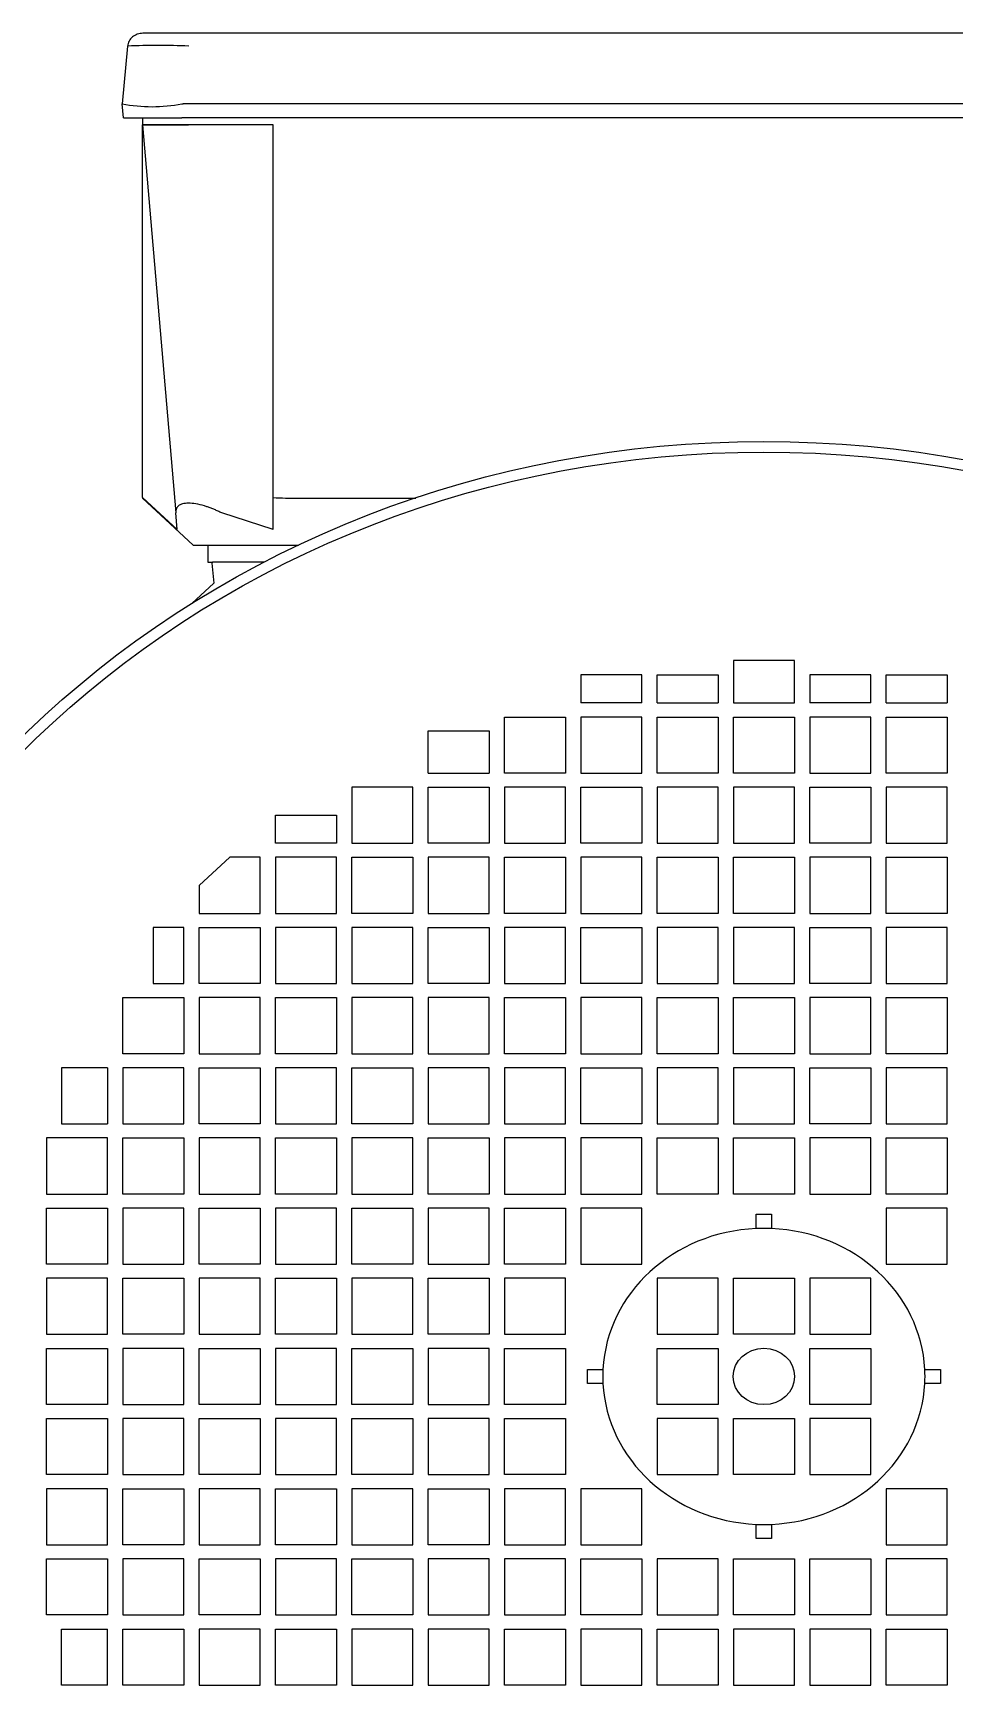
# Model space of a CAD drawing. Extents: x -1201378 to 2367219, y -619313 to 244905.
# Drawn here: x 1546470.4 to 1546612.5, y -274492.7 to -274236.4 of the extents above; entities that cross this region are included whole.
import ezdxf

# ---------------------------------------------------------------- set-up
doc = ezdxf.new("R2010")
doc.units = 0
doc.header["$LTSCALE"] = 1000
doc.layers.add('JVOG4900B6S8', color=7, linetype='CONTINUOUS')
doc.layers.add('S-SB', color=21, linetype='CONTINUOUS')

# ---------------------------------------------------------------- blocks, each defined once
blk = doc.blocks.new('20T')
at = {"layer": 'JVOG4900B6S8', "color": 1, "linetype": 'Continuous'}
for p, q in [((1598266.23, -75491.19), (1598265.45, -75500.08)), ((1598274.89, -75489.21), (1598268.39, -75489.21)), ((1598437.54, -75489.21), (1598274.89, -75489.21)), ((1598265.45, -75500.09), (1598265.45, -75500.08)), ((1598265.64, -75502.25), (1598265.45, -75500.09)), ((1598438.32, -75500.08), (1598274.11, -75500.08)), ((1598265.64, -75502.25), (1598273.92, -75502.25)), ((1598268.36, -75502.25), (1598268.36, -75503.34)), ((1598438.51, -75502.25), (1598273.92, -75502.25)), ((1598268.36, -75560.78), (1598268.36, -75503.34)), ((1598268.36, -75503.34), (1598273.07, -75563.16)), ((1598274.86, -75503.34), (1598268.36, -75503.34)), ((1598268.36, -75503.34), (1598274.88, -75503.34)), ((1598274.86, -75503.34), (1598274.88, -75503.34)), ((1598286.84, -75503.34), (1598274.88, -75503.34)), ((1598286.84, -75560.78), (1598286.84, -75503.34)), ((1598268.36, -75560.78), (1598268.36, -75560.86)), ((1598273.27, -75565.73), (1598268.36, -75560.78)), ((1598275.52, -75568.13), (1598268.36, -75560.86)), ((1598286.84, -75565.73), (1598286.84, -75560.78)), ((1598288.61, -75560.86), (1598307.06, -75560.86)), ((1598273.27, -75565.73), (1598273.07, -75563.16)), ((1598286.84, -75565.73), (1598279.57, -75563.16)), ((1598275.52, -75568.13), (1598288.61, -75568.13)), ((1598277.6, -75568.13), (1598277.6, -75570.73)), ((1598288.61, -75568.13), (1598290.44, -75568.13)), ((1598277.6, -75570.73), (1598278.29, -75570.73)), ((1598278.15, -75570.88), (1598278.43, -75574)), ((1598285.6, -75570.73), (1598278.29, -75570.73)), ((1598278.43, -75574), (1598275.32, -75577.12)), ((1598352.08, -75585.93), (1598352.08, -75592.45)), ((1598360.73, -75585.93), (1598352.08, -75585.93)), ((1598360.73, -75592.45), (1598360.73, -75585.93)), ((1598339.09, -75588.1), (1598330.45, -75588.1)), ((1598330.45, -75588.1), (1598330.45, -75592.45)), ((1598339.09, -75592.45), (1598339.09, -75588.1)), ((1598341.27, -75592.45), (1598341.27, -75588.1)), ((1598341.27, -75588.1), (1598349.91, -75588.1)), ((1598349.91, -75588.1), (1598349.91, -75592.45)), ((1598371.54, -75588.1), (1598362.9, -75588.1)), ((1598362.9, -75588.1), (1598362.9, -75592.45)), ((1598371.54, -75592.45), (1598371.54, -75588.1)), ((1598373.72, -75588.1), (1598382.36, -75588.1)), ((1598373.72, -75592.45), (1598373.72, -75588.1)), ((1598382.36, -75588.1), (1598382.36, -75592.45)), ((1598339.09, -75592.45), (1598330.45, -75592.45)), ((1598341.27, -75592.45), (1598349.91, -75592.45)), ((1598352.08, -75592.45), (1598360.73, -75592.45)), ((1598371.54, -75592.45), (1598362.9, -75592.45)), ((1598373.72, -75592.45), (1598382.36, -75592.45)), ((1598319.64, -75594.62), (1598328.28, -75594.62)), ((1598319.64, -75603.26), (1598319.64, -75594.62)), ((1598328.28, -75594.62), (1598328.28, -75603.26)), ((1598339.09, -75594.62), (1598330.45, -75594.62)), ((1598330.45, -75594.62), (1598330.45, -75603.26)), ((1598339.09, -75603.26), (1598339.09, -75594.62)), ((1598341.27, -75603.26), (1598341.27, -75594.62)), ((1598341.27, -75594.62), (1598349.91, -75594.62)), ((1598349.91, -75594.62), (1598349.91, -75603.26)), ((1598352.08, -75603.26), (1598352.08, -75594.62)), ((1598352.08, -75594.62), (1598360.73, -75594.62)), ((1598360.73, -75594.62), (1598360.73, -75603.26)), ((1598371.54, -75594.62), (1598362.9, -75594.62)), ((1598362.9, -75594.62), (1598362.9, -75603.26)), ((1598371.54, -75603.26), (1598371.54, -75594.62)), ((1598373.72, -75594.62), (1598382.36, -75594.62)), ((1598373.72, -75603.26), (1598373.72, -75594.62)), ((1598382.36, -75594.62), (1598382.36, -75603.26)), ((1598308.82, -75603.26), (1598308.82, -75596.74)), ((1598308.82, -75596.74), (1598317.46, -75596.74)), ((1598317.46, -75596.74), (1598317.46, -75603.26)), ((1598308.82, -75603.26), (1598317.46, -75603.26)), ((1598328.28, -75603.26), (1598319.64, -75603.26)), ((1598330.45, -75603.26), (1598339.09, -75603.26)), ((1598349.91, -75603.26), (1598341.27, -75603.26)), ((1598360.73, -75603.26), (1598352.08, -75603.26)), ((1598362.9, -75603.26), (1598371.54, -75603.26)), ((1598382.36, -75603.26), (1598373.72, -75603.26)), ((1598298.01, -75605.44), (1598298.01, -75614.08)), ((1598306.65, -75605.44), (1598298.01, -75605.44)), ((1598306.65, -75614.08), (1598306.65, -75605.44)), ((1598308.82, -75614.08), (1598308.82, -75605.44)), ((1598308.82, -75605.44), (1598317.46, -75605.44)), ((1598317.46, -75605.44), (1598317.46, -75614.08)), ((1598328.28, -75605.44), (1598319.64, -75605.44)), ((1598319.64, -75605.44), (1598319.64, -75614.08)), ((1598328.28, -75614.08), (1598328.28, -75605.44)), ((1598330.45, -75605.44), (1598339.09, -75605.44)), ((1598330.45, -75614.08), (1598330.45, -75605.44)), ((1598339.09, -75605.44), (1598339.09, -75614.08)), ((1598341.27, -75605.44), (1598341.27, -75614.08)), ((1598349.91, -75605.44), (1598341.27, -75605.44)), ((1598349.91, -75614.08), (1598349.91, -75605.44)), ((1598360.73, -75605.44), (1598352.08, -75605.44)), ((1598352.08, -75605.44), (1598352.08, -75614.08)), ((1598360.73, -75614.08), (1598360.73, -75605.44)), ((1598362.9, -75605.44), (1598371.54, -75605.44)), ((1598362.9, -75614.08), (1598362.9, -75605.44)), ((1598371.54, -75605.44), (1598371.54, -75614.08)), ((1598382.36, -75605.44), (1598373.72, -75605.44)), ((1598373.72, -75605.44), (1598373.72, -75614.08)), ((1598382.36, -75614.08), (1598382.36, -75605.44)), ((1598287.19, -75609.73), (1598295.83, -75609.73)), ((1598287.19, -75614.08), (1598287.19, -75609.73)), ((1598295.83, -75609.73), (1598295.83, -75614.08)), ((1598280.72, -75616.25), (1598276.37, -75620.6)), ((1598285.02, -75616.25), (1598280.72, -75616.25)), ((1598285.02, -75624.89), (1598285.02, -75616.25)), ((1598295.83, -75614.08), (1598287.19, -75614.08)), ((1598287.19, -75616.25), (1598287.19, -75624.89)), ((1598295.83, -75616.25), (1598287.19, -75616.25)), ((1598295.83, -75624.89), (1598295.83, -75616.25)), ((1598298.01, -75614.08), (1598306.65, -75614.08)), ((1598298.01, -75616.25), (1598306.65, -75616.25)), ((1598298.01, -75624.89), (1598298.01, -75616.25)), ((1598306.65, -75616.25), (1598306.65, -75624.89)), ((1598317.46, -75614.08), (1598308.82, -75614.08)), ((1598317.46, -75616.25), (1598308.82, -75616.25)), ((1598308.82, -75616.25), (1598308.82, -75624.89)), ((1598317.46, -75624.89), (1598317.46, -75616.25)), ((1598319.64, -75614.08), (1598328.28, -75614.08)), ((1598319.64, -75616.25), (1598328.28, -75616.25)), ((1598319.64, -75624.89), (1598319.64, -75616.25)), ((1598328.28, -75616.25), (1598328.28, -75624.89)), ((1598339.09, -75614.08), (1598330.45, -75614.08)), ((1598330.45, -75616.25), (1598330.45, -75624.89)), ((1598339.09, -75616.25), (1598330.45, -75616.25)), ((1598339.09, -75624.89), (1598339.09, -75616.25)), ((1598341.27, -75614.08), (1598349.91, -75614.08)), ((1598341.27, -75616.25), (1598349.91, -75616.25)), ((1598341.27, -75624.89), (1598341.27, -75616.25)), ((1598349.91, -75616.25), (1598349.91, -75624.89)), ((1598352.08, -75614.08), (1598360.73, -75614.08)), ((1598352.08, -75616.25), (1598360.73, -75616.25)), ((1598352.08, -75624.89), (1598352.08, -75616.25)), ((1598360.73, -75616.25), (1598360.73, -75624.89)), ((1598371.54, -75614.08), (1598362.9, -75614.08)), ((1598371.54, -75616.25), (1598362.9, -75616.25)), ((1598362.9, -75616.25), (1598362.9, -75624.89)), ((1598371.54, -75624.89), (1598371.54, -75616.25)), ((1598373.72, -75614.08), (1598382.36, -75614.08)), ((1598373.72, -75624.89), (1598373.72, -75616.25)), ((1598373.72, -75616.25), (1598382.36, -75616.25)), ((1598382.36, -75616.25), (1598382.36, -75624.89)), ((1598276.37, -75620.6), (1598276.37, -75624.89)), ((1598276.37, -75624.89), (1598285.02, -75624.89)), ((1598287.19, -75624.89), (1598295.83, -75624.89)), ((1598306.65, -75624.89), (1598298.01, -75624.89)), ((1598308.82, -75624.89), (1598317.46, -75624.89)), ((1598328.28, -75624.89), (1598319.64, -75624.89)), ((1598330.45, -75624.89), (1598339.09, -75624.89)), ((1598349.91, -75624.89), (1598341.27, -75624.89)), ((1598360.73, -75624.89), (1598352.08, -75624.89)), ((1598362.9, -75624.89), (1598371.54, -75624.89)), ((1598382.36, -75624.89), (1598373.72, -75624.89)), ((1598274.2, -75627.07), (1598269.85, -75627.07)), ((1598269.85, -75627.07), (1598269.85, -75635.71)), ((1598274.2, -75635.71), (1598274.2, -75627.07)), ((1598276.37, -75627.07), (1598285.02, -75627.07)), ((1598276.37, -75635.71), (1598276.37, -75627.07)), ((1598285.02, -75627.07), (1598285.02, -75635.71)), ((1598295.83, -75627.07), (1598287.19, -75627.07)), ((1598287.19, -75627.07), (1598287.19, -75635.71)), ((1598295.83, -75635.71), (1598295.83, -75627.07)), ((1598306.65, -75627.07), (1598298.01, -75627.07)), ((1598298.01, -75627.07), (1598298.01, -75635.71)), ((1598306.65, -75635.71), (1598306.65, -75627.07)), ((1598308.82, -75627.07), (1598317.46, -75627.07)), ((1598308.82, -75635.71), (1598308.82, -75627.07)), ((1598317.46, -75627.07), (1598317.46, -75635.71)), ((1598328.28, -75627.07), (1598319.64, -75627.07)), ((1598319.64, -75627.07), (1598319.64, -75635.71)), ((1598328.28, -75635.71), (1598328.28, -75627.07)), ((1598330.45, -75635.71), (1598330.45, -75627.07)), ((1598330.45, -75627.07), (1598339.09, -75627.07)), ((1598339.09, -75627.07), (1598339.09, -75635.71)), ((1598341.27, -75627.07), (1598341.27, -75635.71)), ((1598349.91, -75627.07), (1598341.27, -75627.07)), ((1598349.91, -75635.71), (1598349.91, -75627.07)), ((1598360.73, -75627.07), (1598352.08, -75627.07)), ((1598352.08, -75627.07), (1598352.08, -75635.71)), ((1598360.73, -75635.71), (1598360.73, -75627.07)), ((1598362.9, -75627.07), (1598371.54, -75627.07)), ((1598362.9, -75635.71), (1598362.9, -75627.07)), ((1598371.54, -75627.07), (1598371.54, -75635.71)), ((1598382.36, -75627.07), (1598373.72, -75627.07)), ((1598373.72, -75627.07), (1598373.72, -75635.71)), ((1598382.36, -75635.71), (1598382.36, -75627.07)), ((1598269.85, -75635.71), (1598274.2, -75635.71)), ((1598285.02, -75635.71), (1598276.37, -75635.71)), ((1598287.19, -75635.71), (1598295.83, -75635.71)), ((1598298.01, -75635.71), (1598306.65, -75635.71)), ((1598317.46, -75635.71), (1598308.82, -75635.71)), ((1598319.64, -75635.71), (1598328.28, -75635.71)), ((1598339.09, -75635.71), (1598330.45, -75635.71)), ((1598341.27, -75635.71), (1598349.91, -75635.71)), ((1598352.08, -75635.71), (1598360.73, -75635.71)), ((1598371.54, -75635.71), (1598362.9, -75635.71)), ((1598373.72, -75635.71), (1598382.36, -75635.71)), ((1598265.56, -75646.53), (1598265.56, -75637.88)), ((1598265.56, -75637.88), (1598274.2, -75637.88)), ((1598274.2, -75637.88), (1598274.2, -75646.53)), ((1598285.02, -75637.88), (1598276.37, -75637.88)), ((1598276.37, -75637.88), (1598276.37, -75646.53)), ((1598285.02, -75646.53), (1598285.02, -75637.88)), ((1598287.19, -75637.88), (1598295.83, -75637.88)), ((1598287.19, -75646.53), (1598287.19, -75637.88)), ((1598295.83, -75637.88), (1598295.83, -75646.53)), ((1598298.01, -75637.88), (1598298.01, -75646.53)), ((1598306.65, -75637.88), (1598298.01, -75637.88)), ((1598306.65, -75646.53), (1598306.65, -75637.88)), ((1598317.46, -75637.88), (1598308.82, -75637.88)), ((1598308.82, -75637.88), (1598308.82, -75646.53)), ((1598317.46, -75646.53), (1598317.46, -75637.88)), ((1598319.64, -75637.88), (1598328.28, -75637.88)), ((1598319.64, -75646.53), (1598319.64, -75637.88)), ((1598328.28, -75637.88), (1598328.28, -75646.53)), ((1598339.09, -75637.88), (1598330.45, -75637.88)), ((1598330.45, -75637.88), (1598330.45, -75646.53)), ((1598339.09, -75646.53), (1598339.09, -75637.88)), ((1598341.27, -75637.88), (1598349.91, -75637.88)), ((1598341.27, -75646.53), (1598341.27, -75637.88)), ((1598349.91, -75637.88), (1598349.91, -75646.53)), ((1598352.08, -75646.53), (1598352.08, -75637.88)), ((1598352.08, -75637.88), (1598360.73, -75637.88)), ((1598360.73, -75637.88), (1598360.73, -75646.53)), ((1598362.9, -75637.88), (1598362.9, -75646.53)), ((1598371.54, -75637.88), (1598362.9, -75637.88)), ((1598371.54, -75646.53), (1598371.54, -75637.88)), ((1598373.72, -75637.88), (1598382.36, -75637.88)), ((1598373.72, -75646.53), (1598373.72, -75637.88)), ((1598382.36, -75637.88), (1598382.36, -75646.53)), ((1598274.2, -75646.53), (1598265.56, -75646.53)), ((1598276.37, -75646.53), (1598285.02, -75646.53)), ((1598295.83, -75646.53), (1598287.19, -75646.53)), ((1598298.01, -75646.53), (1598306.65, -75646.53)), ((1598308.82, -75646.53), (1598317.46, -75646.53)), ((1598328.28, -75646.53), (1598319.64, -75646.53)), ((1598330.45, -75646.53), (1598339.09, -75646.53)), ((1598349.91, -75646.53), (1598341.27, -75646.53)), ((1598360.73, -75646.53), (1598352.08, -75646.53)), ((1598362.9, -75646.53), (1598371.54, -75646.53)), ((1598382.36, -75646.53), (1598373.72, -75646.53)), ((1598256.86, -75648.7), (1598256.86, -75657.34)), ((1598263.38, -75648.7), (1598256.86, -75648.7)), ((1598263.38, -75648.7), (1598263.38, -75657.34)), ((1598274.2, -75648.7), (1598265.56, -75648.7)), ((1598265.56, -75648.7), (1598265.56, -75657.34)), ((1598274.2, -75657.34), (1598274.2, -75648.7)), ((1598276.37, -75648.7), (1598285.02, -75648.7)), ((1598276.37, -75657.34), (1598276.37, -75648.7)), ((1598285.02, -75648.7), (1598285.02, -75657.34)), ((1598287.19, -75648.7), (1598287.19, -75657.34)), ((1598295.83, -75648.7), (1598287.19, -75648.7)), ((1598295.83, -75657.34), (1598295.83, -75648.7)), ((1598298.01, -75648.7), (1598306.65, -75648.7)), ((1598298.01, -75657.34), (1598298.01, -75648.7)), ((1598306.65, -75648.7), (1598306.65, -75657.34)), ((1598308.82, -75648.7), (1598308.82, -75657.34)), ((1598317.46, -75648.7), (1598308.82, -75648.7)), ((1598317.46, -75657.34), (1598317.46, -75648.7)), ((1598328.28, -75648.7), (1598319.64, -75648.7)), ((1598319.64, -75648.7), (1598319.64, -75657.34)), ((1598328.28, -75657.34), (1598328.28, -75648.7)), ((1598330.45, -75648.7), (1598339.09, -75648.7)), ((1598330.45, -75657.34), (1598330.45, -75648.7)), ((1598339.09, -75648.7), (1598339.09, -75657.34)), ((1598349.91, -75648.7), (1598341.27, -75648.7)), ((1598341.27, -75648.7), (1598341.27, -75657.34)), ((1598349.91, -75657.34), (1598349.91, -75648.7)), ((1598360.73, -75648.7), (1598352.08, -75648.7)), ((1598352.08, -75648.7), (1598352.08, -75657.34)), ((1598360.73, -75657.34), (1598360.73, -75648.7)), ((1598362.9, -75648.7), (1598371.54, -75648.7)), ((1598362.9, -75657.34), (1598362.9, -75648.7)), ((1598371.54, -75648.7), (1598371.54, -75657.34)), ((1598373.72, -75648.7), (1598373.72, -75657.34)), ((1598382.36, -75648.7), (1598373.72, -75648.7)), ((1598382.36, -75657.34), (1598382.36, -75648.7)), ((1598256.86, -75657.34), (1598263.38, -75657.34)), ((1598265.56, -75657.34), (1598274.2, -75657.34)), ((1598285.02, -75657.34), (1598276.37, -75657.34)), ((1598287.19, -75657.34), (1598295.83, -75657.34)), ((1598306.65, -75657.34), (1598298.01, -75657.34)), ((1598308.82, -75657.34), (1598317.46, -75657.34)), ((1598319.64, -75657.34), (1598328.28, -75657.34)), ((1598339.09, -75657.34), (1598330.45, -75657.34)), ((1598341.27, -75657.34), (1598349.91, -75657.34)), ((1598352.08, -75657.34), (1598360.73, -75657.34)), ((1598371.54, -75657.34), (1598362.9, -75657.34)), ((1598373.72, -75657.34), (1598382.36, -75657.34)), ((1598263.38, -75659.52), (1598254.74, -75659.52)), ((1598254.74, -75659.52), (1598254.74, -75668.16)), ((1598263.38, -75668.16), (1598263.38, -75659.52)), ((1598265.56, -75659.52), (1598274.2, -75659.52)), ((1598265.56, -75668.16), (1598265.56, -75659.52)), ((1598274.2, -75659.52), (1598274.2, -75668.16)), ((1598276.37, -75659.52), (1598276.37, -75668.16)), ((1598285.02, -75659.52), (1598276.37, -75659.52)), ((1598285.02, -75668.16), (1598285.02, -75659.52)), ((1598287.19, -75668.16), (1598287.19, -75659.52)), ((1598287.19, -75659.52), (1598295.83, -75659.52)), ((1598295.83, -75659.52), (1598295.83, -75668.16)), ((1598298.01, -75659.52), (1598298.01, -75668.16)), ((1598306.65, -75659.52), (1598298.01, -75659.52)), ((1598306.65, -75668.16), (1598306.65, -75659.52)), ((1598308.82, -75659.52), (1598317.46, -75659.52)), ((1598308.82, -75668.16), (1598308.82, -75659.52)), ((1598317.46, -75659.52), (1598317.46, -75668.16)), ((1598328.28, -75659.52), (1598319.64, -75659.52)), ((1598319.64, -75659.52), (1598319.64, -75668.16)), ((1598328.28, -75668.16), (1598328.28, -75659.52)), ((1598330.45, -75659.52), (1598330.45, -75668.16)), ((1598339.09, -75659.52), (1598330.45, -75659.52)), ((1598339.09, -75668.16), (1598339.09, -75659.52)), ((1598341.27, -75659.52), (1598349.91, -75659.52)), ((1598341.27, -75668.16), (1598341.27, -75659.52)), ((1598349.91, -75659.52), (1598349.91, -75668.16)), ((1598352.08, -75659.52), (1598360.73, -75659.52)), ((1598352.08, -75668.16), (1598352.08, -75659.52)), ((1598360.73, -75659.52), (1598360.73, -75668.16)), ((1598371.54, -75659.52), (1598362.9, -75659.52)), ((1598362.9, -75659.52), (1598362.9, -75668.16)), ((1598371.54, -75668.16), (1598371.54, -75659.52)), ((1598373.72, -75659.52), (1598382.36, -75659.52)), ((1598373.72, -75668.16), (1598373.72, -75659.52)), ((1598382.36, -75659.52), (1598382.36, -75668.16)), ((1598254.74, -75668.16), (1598263.38, -75668.16)), ((1598274.2, -75668.16), (1598265.56, -75668.16)), ((1598276.37, -75668.16), (1598285.02, -75668.16)), ((1598295.83, -75668.16), (1598287.19, -75668.16)), ((1598298.01, -75668.16), (1598306.65, -75668.16)), ((1598317.46, -75668.16), (1598308.82, -75668.16)), ((1598319.64, -75668.16), (1598328.28, -75668.16)), ((1598330.45, -75668.16), (1598339.09, -75668.16)), ((1598349.91, -75668.16), (1598341.27, -75668.16)), ((1598360.73, -75668.16), (1598352.08, -75668.16)), ((1598362.9, -75668.16), (1598371.54, -75668.16)), ((1598382.36, -75668.16), (1598373.72, -75668.16)), ((1598254.74, -75670.33), (1598263.38, -75670.33)), ((1598254.74, -75678.97), (1598254.74, -75670.33)), ((1598263.38, -75670.33), (1598263.38, -75678.97)), ((1598274.2, -75670.33), (1598265.56, -75670.33)), ((1598265.56, -75670.33), (1598265.56, -75678.97)), ((1598274.2, -75678.97), (1598274.2, -75670.33)), ((1598276.37, -75670.33), (1598285.02, -75670.33)), ((1598276.37, -75678.97), (1598276.37, -75670.33)), ((1598285.02, -75670.33), (1598285.02, -75678.97)), ((1598295.83, -75670.33), (1598287.19, -75670.33)), ((1598287.19, -75670.33), (1598287.19, -75678.97)), ((1598295.83, -75678.97), (1598295.83, -75670.33)), ((1598298.01, -75670.33), (1598306.65, -75670.33)), ((1598298.01, -75678.97), (1598298.01, -75670.33)), ((1598306.65, -75670.33), (1598306.65, -75678.97)), ((1598317.46, -75670.33), (1598308.82, -75670.33)), ((1598308.82, -75670.33), (1598308.82, -75678.97)), ((1598317.46, -75678.97), (1598317.46, -75670.33)), ((1598319.64, -75670.33), (1598328.28, -75670.33)), ((1598319.64, -75678.97), (1598319.64, -75670.33)), ((1598328.28, -75670.33), (1598328.28, -75678.97)), ((1598339.09, -75670.33), (1598330.45, -75670.33)), ((1598330.45, -75670.33), (1598330.45, -75678.97)), ((1598339.09, -75678.97), (1598339.09, -75670.33)), ((1598373.72, -75670.33), (1598373.72, -75678.97)), ((1598382.36, -75670.33), (1598373.72, -75670.33)), ((1598382.36, -75678.97), (1598382.36, -75670.33)), ((1598355.32, -75671.28), (1598357.49, -75671.28)), ((1598355.32, -75673.48), (1598355.32, -75671.28)), ((1598357.49, -75671.28), (1598357.49, -75673.48)), ((1598263.38, -75678.97), (1598254.74, -75678.97)), ((1598265.56, -75678.97), (1598274.2, -75678.97)), ((1598285.02, -75678.97), (1598276.37, -75678.97)), ((1598287.19, -75678.97), (1598295.83, -75678.97)), ((1598306.65, -75678.97), (1598298.01, -75678.97)), ((1598308.82, -75678.97), (1598317.46, -75678.97)), ((1598328.28, -75678.97), (1598319.64, -75678.97)), ((1598330.45, -75678.97), (1598339.09, -75678.97)), ((1598373.72, -75678.97), (1598382.36, -75678.97)), ((1598263.38, -75681.15), (1598254.74, -75681.15)), ((1598254.74, -75681.15), (1598254.74, -75689.79)), ((1598263.38, -75689.79), (1598263.38, -75681.15)), ((1598265.56, -75689.79), (1598265.56, -75681.15)), ((1598265.56, -75681.15), (1598274.2, -75681.15)), ((1598274.2, -75681.15), (1598274.2, -75689.79)), ((1598285.02, -75681.15), (1598276.37, -75681.15)), ((1598276.37, -75681.15), (1598276.37, -75689.79)), ((1598285.02, -75689.79), (1598285.02, -75681.15)), ((1598287.19, -75689.79), (1598287.19, -75681.15)), ((1598287.19, -75681.15), (1598295.83, -75681.15)), ((1598295.83, -75681.15), (1598295.83, -75689.79)), ((1598306.65, -75681.15), (1598298.01, -75681.15)), ((1598298.01, -75681.15), (1598298.01, -75689.79)), ((1598306.65, -75689.79), (1598306.65, -75681.15)), ((1598308.82, -75689.79), (1598308.82, -75681.15)), ((1598308.82, -75681.15), (1598317.46, -75681.15)), ((1598317.46, -75681.15), (1598317.46, -75689.79)), ((1598328.28, -75681.15), (1598319.64, -75681.15)), ((1598319.64, -75681.15), (1598319.64, -75689.79)), ((1598328.28, -75689.79), (1598328.28, -75681.15)), ((1598341.27, -75681.15), (1598341.27, -75689.79)), ((1598349.91, -75681.15), (1598341.27, -75681.15)), ((1598349.91, -75689.79), (1598349.91, -75681.15)), ((1598352.08, -75689.79), (1598352.08, -75681.15)), ((1598352.08, -75681.15), (1598360.73, -75681.15)), ((1598360.73, -75681.15), (1598360.73, -75689.79)), ((1598371.54, -75681.15), (1598362.9, -75681.15)), ((1598362.9, -75681.15), (1598362.9, -75689.79)), ((1598371.54, -75689.79), (1598371.54, -75681.15)), ((1598254.74, -75689.79), (1598263.38, -75689.79)), ((1598274.2, -75689.79), (1598265.56, -75689.79)), ((1598276.37, -75689.79), (1598285.02, -75689.79)), ((1598295.83, -75689.79), (1598287.19, -75689.79)), ((1598298.01, -75689.79), (1598306.65, -75689.79)), ((1598317.46, -75689.79), (1598308.82, -75689.79)), ((1598319.64, -75689.79), (1598328.28, -75689.79)), ((1598341.27, -75689.79), (1598349.91, -75689.79)), ((1598360.73, -75689.79), (1598352.08, -75689.79)), ((1598362.9, -75689.79), (1598371.54, -75689.79)), ((1598254.74, -75691.96), (1598263.38, -75691.96)), ((1598254.74, -75700.6), (1598254.74, -75691.96)), ((1598263.38, -75691.96), (1598263.38, -75700.6)), ((1598274.2, -75691.96), (1598265.56, -75691.96)), ((1598265.56, -75691.96), (1598265.56, -75700.6)), ((1598274.2, -75700.6), (1598274.2, -75691.96)), ((1598276.37, -75691.96), (1598285.02, -75691.96)), ((1598276.37, -75700.6), (1598276.37, -75691.96)), ((1598285.02, -75691.96), (1598285.02, -75700.6)), ((1598295.83, -75691.96), (1598287.19, -75691.96)), ((1598287.19, -75691.96), (1598287.19, -75700.6)), ((1598295.83, -75700.6), (1598295.83, -75691.96)), ((1598298.01, -75691.96), (1598306.65, -75691.96)), ((1598298.01, -75700.6), (1598298.01, -75691.96)), ((1598306.65, -75691.96), (1598306.65, -75700.6)), ((1598317.46, -75691.96), (1598308.82, -75691.96)), ((1598308.82, -75691.96), (1598308.82, -75700.6)), ((1598317.46, -75700.6), (1598317.46, -75691.96)), ((1598319.64, -75700.6), (1598319.64, -75691.96)), ((1598319.64, -75691.96), (1598328.28, -75691.96)), ((1598328.28, -75691.96), (1598328.28, -75700.6)), ((1598341.27, -75691.96), (1598349.91, -75691.96)), ((1598341.27, -75700.6), (1598341.27, -75691.96)), ((1598349.91, -75691.96), (1598349.91, -75700.6)), ((1598362.9, -75691.96), (1598371.54, -75691.96)), ((1598362.9, -75700.6), (1598362.9, -75691.96)), ((1598371.54, -75691.96), (1598371.54, -75700.6)), ((1598331.4, -75695.2), (1598333.6, -75695.2)), ((1598331.4, -75697.37), (1598331.4, -75695.2)), ((1598379.21, -75695.2), (1598381.41, -75695.2)), ((1598381.41, -75695.2), (1598381.41, -75697.37)), ((1598333.6, -75697.37), (1598331.4, -75697.37)), ((1598381.41, -75697.37), (1598379.21, -75697.37)), ((1598263.38, -75700.6), (1598254.74, -75700.6)), ((1598265.56, -75700.6), (1598274.2, -75700.6)), ((1598285.02, -75700.6), (1598276.37, -75700.6)), ((1598287.19, -75700.6), (1598295.83, -75700.6)), ((1598306.65, -75700.6), (1598298.01, -75700.6)), ((1598308.82, -75700.6), (1598317.46, -75700.6)), ((1598328.28, -75700.6), (1598319.64, -75700.6)), ((1598349.91, -75700.6), (1598341.27, -75700.6)), ((1598371.54, -75700.6), (1598362.9, -75700.6)), ((1598254.74, -75702.78), (1598263.38, -75702.78)), ((1598254.74, -75711.42), (1598254.74, -75702.78)), ((1598263.38, -75702.78), (1598263.38, -75711.42)), ((1598274.2, -75702.78), (1598265.56, -75702.78)), ((1598265.56, -75702.78), (1598265.56, -75711.42)), ((1598274.2, -75711.42), (1598274.2, -75702.78)), ((1598276.37, -75702.78), (1598285.02, -75702.78)), ((1598276.37, -75711.42), (1598276.37, -75702.78)), ((1598285.02, -75702.78), (1598285.02, -75711.42)), ((1598295.83, -75702.78), (1598287.19, -75702.78)), ((1598287.19, -75702.78), (1598287.19, -75711.42)), ((1598295.83, -75711.42), (1598295.83, -75702.78)), ((1598298.01, -75702.78), (1598306.65, -75702.78)), ((1598298.01, -75711.42), (1598298.01, -75702.78)), ((1598306.65, -75702.78), (1598306.65, -75711.42)), ((1598317.46, -75702.78), (1598308.82, -75702.78)), ((1598308.82, -75702.78), (1598308.82, -75711.42)), ((1598317.46, -75711.42), (1598317.46, -75702.78)), ((1598319.64, -75711.42), (1598319.64, -75702.78)), ((1598319.64, -75702.78), (1598328.28, -75702.78)), ((1598328.28, -75702.78), (1598328.28, -75711.42)), ((1598349.91, -75702.78), (1598341.27, -75702.78)), ((1598341.27, -75702.78), (1598341.27, -75711.42)), ((1598349.91, -75711.42), (1598349.91, -75702.78)), ((1598352.08, -75702.78), (1598360.73, -75702.78)), ((1598352.08, -75711.42), (1598352.08, -75702.78)), ((1598360.73, -75702.78), (1598360.73, -75711.42)), ((1598371.54, -75702.78), (1598362.9, -75702.78)), ((1598362.9, -75702.78), (1598362.9, -75711.42)), ((1598371.54, -75711.42), (1598371.54, -75702.78)), ((1598263.38, -75711.42), (1598254.74, -75711.42)), ((1598265.56, -75711.42), (1598274.2, -75711.42)), ((1598285.02, -75711.42), (1598276.37, -75711.42)), ((1598287.19, -75711.42), (1598295.83, -75711.42)), ((1598306.65, -75711.42), (1598298.01, -75711.42)), ((1598308.82, -75711.42), (1598317.46, -75711.42)), ((1598328.28, -75711.42), (1598319.64, -75711.42)), ((1598341.27, -75711.42), (1598349.91, -75711.42)), ((1598360.73, -75711.42), (1598352.08, -75711.42)), ((1598362.9, -75711.42), (1598371.54, -75711.42)), ((1598263.38, -75713.59), (1598254.74, -75713.59)), ((1598254.74, -75713.59), (1598254.74, -75722.24)), ((1598263.38, -75722.24), (1598263.38, -75713.59)), ((1598265.56, -75722.24), (1598265.56, -75713.59)), ((1598265.56, -75713.59), (1598274.2, -75713.59)), ((1598274.2, -75713.59), (1598274.2, -75722.24)), ((1598285.02, -75713.59), (1598276.37, -75713.59)), ((1598276.37, -75713.59), (1598276.37, -75722.24)), ((1598285.02, -75722.24), (1598285.02, -75713.59)), ((1598287.19, -75713.59), (1598295.83, -75713.59)), ((1598287.19, -75722.24), (1598287.19, -75713.59)), ((1598295.83, -75713.59), (1598295.83, -75722.24)), ((1598298.01, -75713.59), (1598298.01, -75722.24)), ((1598306.65, -75713.59), (1598298.01, -75713.59)), ((1598306.65, -75722.24), (1598306.65, -75713.59)), ((1598308.82, -75713.59), (1598317.46, -75713.59)), ((1598308.82, -75722.24), (1598308.82, -75713.59)), ((1598317.46, -75713.59), (1598317.46, -75722.24)), ((1598328.28, -75713.59), (1598319.64, -75713.59)), ((1598319.64, -75713.59), (1598319.64, -75722.24)), ((1598328.28, -75722.24), (1598328.28, -75713.59)), ((1598339.09, -75713.59), (1598330.45, -75713.59)), ((1598330.45, -75713.59), (1598330.45, -75722.24)), ((1598339.09, -75722.24), (1598339.09, -75713.59)), ((1598382.36, -75713.59), (1598373.72, -75713.59)), ((1598373.72, -75713.59), (1598373.72, -75722.24)), ((1598382.36, -75722.24), (1598382.36, -75713.59)), ((1598355.32, -75721.28), (1598355.32, -75719.08)), ((1598357.49, -75719.08), (1598357.49, -75721.28)), ((1598254.74, -75722.24), (1598263.38, -75722.24)), ((1598274.2, -75722.24), (1598265.56, -75722.24)), ((1598276.37, -75722.24), (1598285.02, -75722.24)), ((1598295.83, -75722.24), (1598287.19, -75722.24)), ((1598298.01, -75722.24), (1598306.65, -75722.24)), ((1598317.46, -75722.24), (1598308.82, -75722.24)), ((1598319.64, -75722.24), (1598328.28, -75722.24)), ((1598330.45, -75722.24), (1598339.09, -75722.24)), ((1598357.49, -75721.28), (1598355.32, -75721.28)), ((1598373.72, -75722.24), (1598382.36, -75722.24)), ((1598254.74, -75724.41), (1598263.38, -75724.41)), ((1598254.74, -75733.05), (1598254.74, -75724.41)), ((1598263.38, -75724.41), (1598263.38, -75733.05)), ((1598274.2, -75724.41), (1598265.56, -75724.41)), ((1598265.56, -75724.41), (1598265.56, -75733.05)), ((1598274.2, -75733.05), (1598274.2, -75724.41)), ((1598276.37, -75724.41), (1598285.02, -75724.41)), ((1598276.37, -75733.05), (1598276.37, -75724.41)), ((1598285.02, -75724.41), (1598285.02, -75733.05)), ((1598295.83, -75724.41), (1598287.19, -75724.41)), ((1598287.19, -75724.41), (1598287.19, -75733.05)), ((1598295.83, -75733.05), (1598295.83, -75724.41)), ((1598298.01, -75724.41), (1598306.65, -75724.41)), ((1598298.01, -75733.05), (1598298.01, -75724.41)), ((1598306.65, -75724.41), (1598306.65, -75733.05)), ((1598317.46, -75724.41), (1598308.82, -75724.41)), ((1598308.82, -75724.41), (1598308.82, -75733.05)), ((1598317.46, -75733.05), (1598317.46, -75724.41)), ((1598319.64, -75724.41), (1598319.64, -75733.05)), ((1598328.28, -75724.41), (1598319.64, -75724.41)), ((1598328.28, -75733.05), (1598328.28, -75724.41)), ((1598330.45, -75724.41), (1598339.09, -75724.41)), ((1598330.45, -75733.05), (1598330.45, -75724.41)), ((1598339.09, -75724.41), (1598339.09, -75733.05)), ((1598341.27, -75724.41), (1598341.27, -75733.05)), ((1598349.91, -75724.41), (1598341.27, -75724.41)), ((1598349.91, -75733.05), (1598349.91, -75724.41)), ((1598352.08, -75724.41), (1598360.73, -75724.41)), ((1598352.08, -75733.05), (1598352.08, -75724.41)), ((1598360.73, -75724.41), (1598360.73, -75733.05)), ((1598362.9, -75724.41), (1598371.54, -75724.41)), ((1598362.9, -75733.05), (1598362.9, -75724.41)), ((1598371.54, -75724.41), (1598371.54, -75733.05)), ((1598382.36, -75724.41), (1598373.72, -75724.41)), ((1598373.72, -75724.41), (1598373.72, -75733.05)), ((1598382.36, -75733.05), (1598382.36, -75724.41)), ((1598263.38, -75733.05), (1598254.74, -75733.05)), ((1598265.56, -75733.05), (1598274.2, -75733.05)), ((1598285.02, -75733.05), (1598276.37, -75733.05)), ((1598287.19, -75733.05), (1598295.83, -75733.05)), ((1598306.65, -75733.05), (1598298.01, -75733.05)), ((1598308.82, -75733.05), (1598317.46, -75733.05)), ((1598319.64, -75733.05), (1598328.28, -75733.05)), ((1598339.09, -75733.05), (1598330.45, -75733.05)), ((1598341.27, -75733.05), (1598349.91, -75733.05)), ((1598360.73, -75733.05), (1598352.08, -75733.05)), ((1598371.54, -75733.05), (1598362.9, -75733.05)), ((1598373.72, -75733.05), (1598382.36, -75733.05)), ((1598256.86, -75735.23), (1598263.38, -75735.23)), ((1598256.86, -75743.87), (1598256.86, -75735.23)), ((1598263.38, -75743.87), (1598263.38, -75735.23)), ((1598265.56, -75735.23), (1598274.2, -75735.23)), ((1598265.56, -75743.87), (1598265.56, -75735.23)), ((1598274.2, -75735.23), (1598274.2, -75743.87)), ((1598285.02, -75735.23), (1598276.37, -75735.23)), ((1598276.37, -75735.23), (1598276.37, -75743.87)), ((1598285.02, -75743.87), (1598285.02, -75735.23)), ((1598287.19, -75735.23), (1598295.83, -75735.23)), ((1598287.19, -75743.87), (1598287.19, -75735.23)), ((1598295.83, -75735.23), (1598295.83, -75743.87)), ((1598298.01, -75735.23), (1598298.01, -75743.87)), ((1598306.65, -75735.23), (1598298.01, -75735.23)), ((1598306.65, -75743.87), (1598306.65, -75735.23)), ((1598317.46, -75735.23), (1598308.82, -75735.23)), ((1598308.82, -75735.23), (1598308.82, -75743.87)), ((1598317.46, -75743.87), (1598317.46, -75735.23)), ((1598319.64, -75735.23), (1598328.28, -75735.23)), ((1598319.64, -75743.87), (1598319.64, -75735.23)), ((1598328.28, -75735.23), (1598328.28, -75743.87)), ((1598339.09, -75735.23), (1598330.45, -75735.23)), ((1598330.45, -75735.23), (1598330.45, -75743.87)), ((1598339.09, -75743.87), (1598339.09, -75735.23)), ((1598341.27, -75735.23), (1598349.91, -75735.23)), ((1598341.27, -75743.87), (1598341.27, -75735.23)), ((1598349.91, -75735.23), (1598349.91, -75743.87)), ((1598352.08, -75735.23), (1598352.08, -75743.87)), ((1598360.73, -75735.23), (1598352.08, -75735.23)), ((1598360.73, -75743.87), (1598360.73, -75735.23)), ((1598371.54, -75735.23), (1598362.9, -75735.23)), ((1598362.9, -75735.23), (1598362.9, -75743.87)), ((1598371.54, -75743.87), (1598371.54, -75735.23)), ((1598373.72, -75735.23), (1598382.36, -75735.23)), ((1598373.72, -75743.87), (1598373.72, -75735.23)), ((1598382.36, -75735.23), (1598382.36, -75743.87)), ((1598263.38, -75743.87), (1598256.86, -75743.87)), ((1598274.2, -75743.87), (1598265.56, -75743.87)), ((1598276.37, -75743.87), (1598285.02, -75743.87)), ((1598295.83, -75743.87), (1598287.19, -75743.87)), ((1598298.01, -75743.87), (1598306.65, -75743.87)), ((1598308.82, -75743.87), (1598317.46, -75743.87)), ((1598328.28, -75743.87), (1598319.64, -75743.87)), ((1598330.45, -75743.87), (1598339.09, -75743.87)), ((1598349.91, -75743.87), (1598341.27, -75743.87)), ((1598352.08, -75743.87), (1598360.73, -75743.87)), ((1598362.9, -75743.87), (1598371.54, -75743.87)), ((1598382.36, -75743.87), (1598373.72, -75743.87))]:
    blk.add_line(p, q, dxfattribs=at)
for radius in [144.14, 142.51, 4.35]:
    blk.add_circle((1598356.4, -75696.28), radius, dxfattribs=at)
for centre, radius, start, end in [((1598270.56, -75574.31), 83.23, 87.0168, 92.9832), ((1598269.69, -75480.05), 20.48, 258.065, 281.9349), ((1598278.29, -75570.87), 0.136, 90, 185), ((1598356.4, -75696.28), 22.83, 92.7294, 177.2706), ((1598356.4, -75696.28), 22.83, 87.2706, 92.7294), ((1598356.4, -75696.28), 22.83, 2.7294, 87.2706), ((1598356.4, -75696.28), 22.83, 177.2706, 182.7294), ((1598356.4, -75696.28), 22.83, 357.2706, 2.7294), ((1598356.4, -75696.28), 22.83, 182.7294, 267.2706), ((1598356.4, -75696.28), 22.83, 272.7294, 357.2706), ((1598356.4, -75696.28), 22.83, 267.2706, 272.7294)]:
    blk.add_arc(centre, radius, start, end, dxfattribs=at)
at = {"layer": 'JVOG4900B6S8', "color": 1, "linetype": 'Continuous', "extrusion": (0, 0, -1)}
blk.add_ellipse((1598269.81, -75549.97), major_axis=(4.43, 49.88), ratio=0.173643, start_param=-0.037104, end_param=-0.015429, dxfattribs=at)
at = {"layer": 'JVOG4900B6S8', "color": 1, "linetype": 'Continuous'}
for points, knots in [([(1598268.39, -75489.21), (1598268.12, -75489.21), (1598267.86, -75489.26), (1598267.35, -75489.46), (1598267.12, -75489.6), (1598266.73, -75489.96), (1598266.56, -75490.18), (1598266.32, -75490.66), (1598266.25, -75490.93), (1598266.23, -75491.19)], [0, 0, 0, 0, 0.25, 0.25, 0.5, 0.5, 0.75, 0.75, 1, 1, 1, 1]), ([(1598279.57, -75563.16), (1598279.48, -75563.11), (1598279.31, -75563.02), (1598279.05, -75562.89), (1598278.8, -75562.76), (1598278.55, -75562.65), (1598278.3, -75562.53), (1598278.05, -75562.43), (1598277.81, -75562.33), (1598277.57, -75562.24), (1598277.34, -75562.16), (1598276.77, -75561.96), (1598275.89, -75561.73), (1598274.82, -75561.63), (1598273.97, -75561.73), (1598273.51, -75561.98), (1598273.28, -75562.24), (1598273.17, -75562.43), (1598273.09, -75562.64), (1598273.05, -75562.89), (1598273.06, -75563.07), (1598273.07, -75563.16)], [0, 0, 0, 0, 0.026889, 0.053327, 0.079326, 0.104899, 0.130059, 0.154819, 0.179193, 0.203198, 0.226848, 0.25016, 0.377028, 0.499166, 0.621807, 0.749182, 0.796258, 0.844759, 0.894809, 0.946521, 1, 1, 1, 1])]:
    blk.add_open_spline(points, degree=3, knots=knots, dxfattribs=at)
blk.add_open_spline([(1598286.84, -75560.78), (1598287.43, -75560.83), (1598288.02, -75560.86), (1598288.61, -75560.86)], degree=3, dxfattribs=at)

msp = doc.modelspace()

# ---------------------------------------------------------------- block references
at = {"layer": 'S-SB', "xscale": 1.087878787878788}
msp.add_blockref('20T', (-192234.95, -198747.18), dxfattribs=at)

doc.saveas('drawing.dxf')
